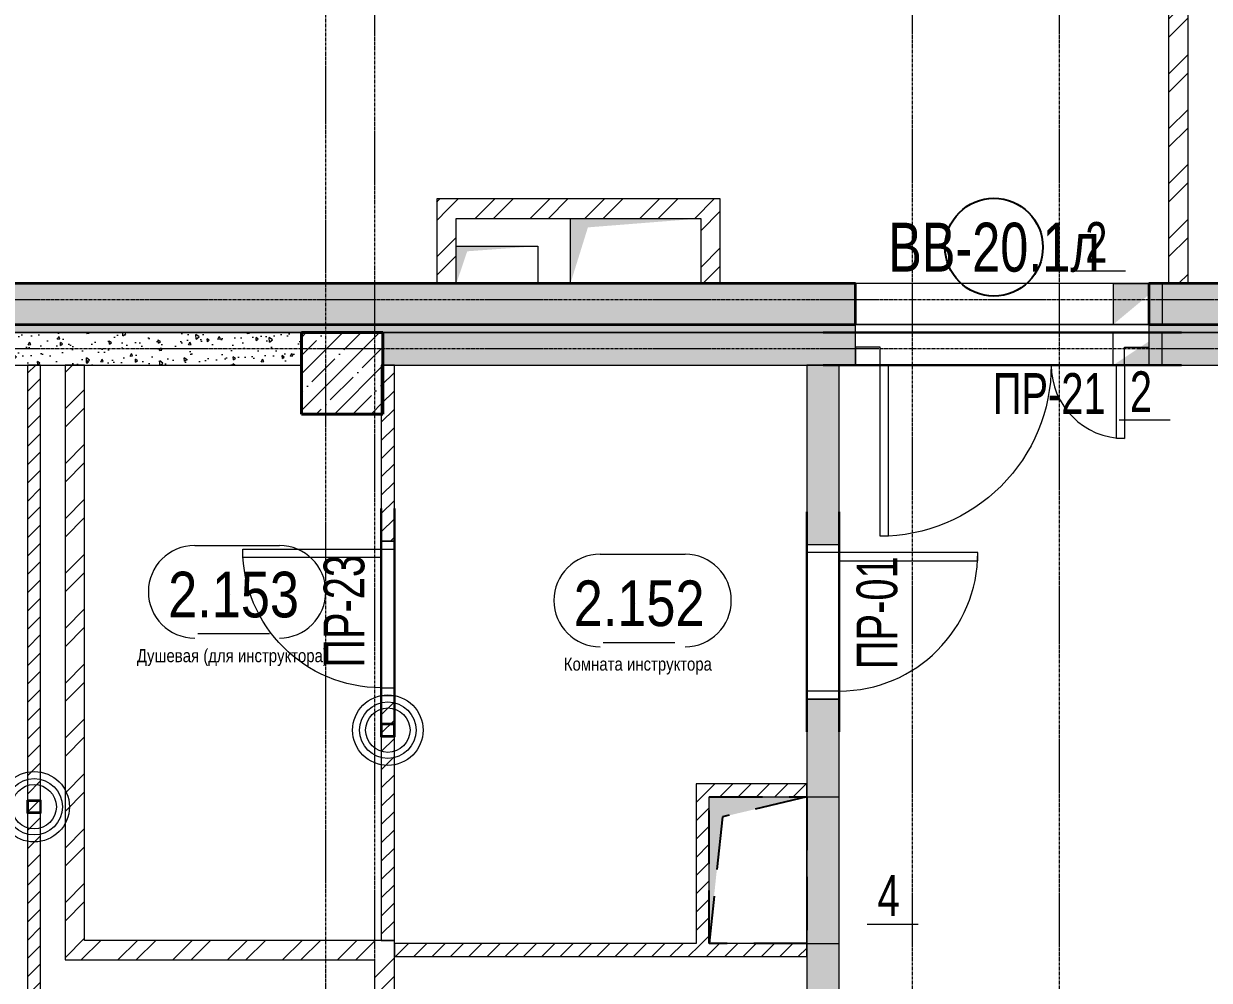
# Model space of a CAD drawing. Header units: millimetres. Extents: x -65509 to 912790, y 446 to 713294.
# Drawn here: x 239041 to 246315, y 223900 to 229770 of the extents above; entities that cross this region are included whole.
import ezdxf
from ezdxf.enums import TextEntityAlignment as Align

# ---------------------------------------------------------------- set-up
doc = ezdxf.new("R2010")
doc.units = ezdxf.units.MM
for name, pattern in [('CENTER2', [28.575, 19.05, -3.175, 3.175, -3.175]), ('HIDDEN', [9.525, 6.35, -3.175]), ('HIDDEN2', [4.7625, 3.175, -1.5875])]:
    doc.linetypes.add(name, pattern=pattern)
doc.layers.get('Defpoints').update_dxf_attribs({"color": 250})
for name, color, linetype, lineweight in [('A-Wall-Open', 250, 'Continuous', 5), ('АР_Area', 250, 'Continuous', 5), ('АР_Витраж марка', 250, 'Continuous', 9), ('АР_Двери', 5, 'Continuous', 9), ('АР_Двери_витраж', 250, 'Continuous', 9), ('АР_Колонны', 250, 'Continuous', 30), ('АР_Отв. марка', 250, 'Continuous', 9), ('АР_Стены ЖБ', 250, 'Continuous', 35), ('АР_Стены кирпич', 250, 'Continuous', 20), ('АР_Стены ПЕНОблок', 250, 'Continuous', 20), ('АР_Стены_дефшов', 250, 'Continuous', 0), ('АР_Штриховка', 250, 'Continuous', 0), ('КМ_Фахверки', 250, 'Continuous', 25), ('ОВ_Отверстия', 250, 'Continuous', 5), ('ОВ_Шахты', 250, 'Continuous', 5), ('ОВ_Шахты_блок 4.1', 250, 'Continuous', 25), ('РД_Оси_100', 250, 'Continuous', 0), ('СС_Отверстия', 250, 'Continuous', 9)]:
    doc.layers.add(name, color=color, linetype=linetype, lineweight=lineweight)
for name, color, linetype, lineweight, plot in [('АР_Делит', 250, 'Continuous', 0, False), ('РД_Проем', 250, 'Continuous', 0, False), ('РД_проем_инж перемыч_подсчет', 250, 'Continuous', 30, False)]:
    doc.layers.add(name, color=color, linetype=linetype, lineweight=lineweight, plot=plot)
doc.layers.add('РД_Витраж_вн', color=250, linetype='Continuous')
doc.layers.add('РД_Перемычка инж проемов', color=250, linetype='Continuous')
doc.styles.add('Arial0', font='arial.ttf')
doc.styles.add('Arial_09', font='ARIALN.TTF', dxfattribs={"width": 0.9})
doc.styles.add('style1', font='ARIALN.TTF')
doc.styles.add('ккк', font='isocpeur.ttf', dxfattribs={"width": 0.85, "oblique": 15})
pattern_1 = [(45, (142195.16, 127275.07), (-168.3798, 168.3798), []), (45, (142307.4, 127275.07), (-168.3798, 168.3798), [])]
pattern_2 = [(45, (142195.16, 127275.07), (-168.3798, 168.3798), []), (45, (142307.4, 127275.07), (-168.3798, 168.3798), [])]
pattern_3 = [(45, (142195.16, 127275.07), (-56.1266, 56.1266), [])]

# ---------------------------------------------------------------- blocks, each defined once
blk = doc.blocks.new('СОШ_2200_АР_ОСИ_М100_28.05.24')
at = {"layer": 'РД_Оси_100', "linetype": 'CENTER2'}
blk.add_line((102300, -6155), (102300, 139938.679), dxfattribs=at)
for points in [[(98700, -6194.98), (98700, 139538.679), (98550, 139938.679)], [(99000, -6195.83), (99000, 139538.679), (99150, 139938.679)], [(103200, -6155), (103200, 139938.679)], [(119910, 100950), (119410, 100800), (-5454.958, 100800), (-5954.958, 100950)], [(119910, 100350), (119410, 100500), (-5454.958, 100500), (-5954.958, 100350)]]:
    blk.add_lwpolyline(points, dxfattribs=at)
blk = doc.blocks.new('otv пунктир')
at = {"linetype": 'HIDDEN', "ltscale": 0.07}
blk.add_lwpolyline([(0, 0), (0, 1), (1, 1), (1, 0)], close=True, dxfattribs=at)
blk.add_lwpolyline([(0, 1), (0.1346, 0.1366), (1, 0)], dxfattribs=at)
blk = doc.blocks.new('otv')
at = {"linetype": 'Continuous'}
blk.add_lwpolyline([(0, -1), (0, 0), (1, 0), (1, -1)], close=True, dxfattribs=at)
blk.add_solid([(0, -1), (0, 0), (0.1346, -0.1366), (1, 0)], dxfattribs=at)
blk = doc.blocks.new('Ф_блок 80')
at = {"layer": 'АР_Делит', "color": 1}
for radius in [216.3, 173, 136.2]:
    blk.add_circle((40, -40), radius, dxfattribs=at)
at = {"layer": 'КМ_Фахверки'}
blk.add_lwpolyline([(0, 0), (80, 0), (80, -80), (0, -80)], close=True, dxfattribs=at)
at = {"layer": 'КМ_Фахверки', "lineweight": 5}
blk.add_lwpolyline([(6, -6), (74, -6), (74, -74), (6, -74)], close=True, dxfattribs=at)
blk = doc.blocks.new('MOK-МаркаПом_овал_ареал')
for p, q in [((-2.986, 3.764), (3.522, 3.764)), ((-2.75, -3), (2.75, -3))]:
    blk.add_line(p, q)
for centre, radius, start, end in [((-2.986, 0.215), 3.55, 90, 270), ((3.522, 0.215), 3.55, 270, 90), ((-7.411, 0), 7.161, 0, 0.00095)]:
    blk.add_arc(centre, radius, start, end)
at = {"color": 0, "style": 'style1'}
blk.add_attdef('АР-ПОМЕЩЕНИЕ:НОМЕР', text='', height=3, dxfattribs=at).set_placement((0.261, 0), align=Align.MIDDLE)
blk = doc.blocks.new('MOK-МаркаПроема инж.')
blk.add_line((-1.328, -1.754), (1.802, -1.754))
at = {"color": 0, "style": 'Arial0', "width": 0.7}
blk.add_attdef('АР-ПРОЕМ:Коробка', text='', height=2.5, dxfattribs=at).set_placement((0, 0), align=Align.MIDDLE)
blk = doc.blocks.new('MOK-МаркаПеремычки')
at = {"color": 0, "style": 'ккк', "oblique": 15, "width": 0.85}
blk.add_attdef('АР-ПРОЕМ:ПЕРЕМЫЧКА', text='', height=2.5, dxfattribs=at).set_placement((0, 0), align=Align.MIDDLE)
blk = doc.blocks.new('МаркаВитража1')
at = {"layer": 'Defpoints'}
blk.add_circle((0, 0), 3, dxfattribs=at)
at = {"color": 0, "linetype": 'ByBlock', "lineweight": -2, "style": 'Arial_09', "width": 0.9}
blk.add_attdef('АР-ОКНО:НАИМЕНОВАНИЕ', text='', height=3, dxfattribs=at).set_placement((0, 0), align=Align.MIDDLE)

msp = doc.modelspace()

# ---------------------------------------------------------------- hatches: boundary and pattern name
at = {"layer": 'АР_Штриховка', "linetype": 'Continuous', "lineweight": 0}
h = msp.add_hatch(dxfattribs=at)
h.set_pattern_fill('ANSI32', color=256, scale=25, angle=-360, style=0)
h.set_pattern_definition([(45, (142195.16, 127275.07), (-168.3798, 168.3798), []), (45, (142307.4, 127275.07), (-168.3798, 168.3798), [])])
h.paths.add_polyline_path([(246185.157, 231274.99), (246065.157, 231274.99), (246065.157, 228175.073), (246185.157, 228175.073)], flags=0)
h = msp.add_hatch(dxfattribs=at)
h.set_pattern_fill('ANSI32', color=256, scale=25, style=0)
h.set_pattern_definition(pattern_2)
h.paths.add_polyline_path([(241575.157, 228175.073), (241695.157, 228175.073), (241695.157, 228575.073), (241575.157, 228695.073)], flags=0)
h = msp.add_hatch(dxfattribs=at)
h.set_pattern_fill('ANSI32', color=256, scale=25, style=0)
h.set_pattern_definition([(45, (142195.16, 127275.07), (-168.3798, 168.3798), []), (45, (142307.4, 127275.07), (-168.3798, 168.3798), [])])
h.paths.add_polyline_path([(241575.157, 228695.073), (241695.157, 228575.073), (243195.157, 228575.073), (243315.157, 228695.073)], flags=0)
h = msp.add_hatch(dxfattribs=at)
h.set_pattern_fill('ANSI32', color=256, scale=25, angle=-360, style=0)
h.set_pattern_definition(pattern_1)
h.paths.add_polyline_path([(243315.157, 228695.073), (243195.157, 228575.073), (243195.157, 228175.073), (243315.157, 228175.073)], flags=0)
at = {"layer": 'АР_Штриховка', "linetype": 'Continuous', "lineweight": 5}
h = msp.add_hatch(dxfattribs=at)
h.set_pattern_fill('ANSI35', color=256, scale=25, style=0)
h.set_pattern_definition([(45, (142195.16, 127275.07), (-112.2532, 112.2532), []), (45, (142307.41, 127275.07), (-112.2532, 112.2532), [198.4375, -39.6875, 0, -39.6875])])
h.paths.add_polyline_path([(256495.157, 227925.073), (256495.157, 228175.073), (245945.157, 228175.073), (245945.157, 227925.073)], flags=0)
h.paths.add_polyline_path([(244145.157, 227925.073), (244145.157, 228175.073), (238821.202, 228175.073), (238821.202, 227925.073)], flags=0)
h.paths.add_polyline_path([(237721.202, 227925.073), (237721.202, 228175.073), (236060.941, 228175.073), (236060.941, 227925.073)], flags=0)
h.paths.add_polyline_path([(234960.941, 227925.073), (234960.941, 228175.073), (233105.157, 228175.073), (233105.157, 227925.073)], flags=0)
h.paths.add_polyline_path([(232195.157, 227925.073), (232195.157, 228175.073), (230445.157, 228175.073), (230445.157, 227925.073)], flags=0)
h.paths.add_polyline_path([(229345.157, 227925.073), (229345.157, 228175.073), (228895.157, 228175.073), (228895.157, 227925.073)], flags=0)
h.paths.add_polyline_path([(227795.157, 227925.073), (227795.157, 228175.073), (227325.157, 228175.073), (227325.157, 227925.073)], flags=0)
h.paths.add_polyline_path([(226225.157, 227925.073), (226225.157, 228175.073), (224445.157, 228175.073), (224445.157, 227925.073)], flags=0)
h.paths.add_polyline_path([(223345.157, 227925.073), (223345.157, 228175.073), (222777.013, 228175.073), (222777.013, 227925.073)], flags=0)
h.paths.add_polyline_path([(221867.013, 227925.073), (221867.013, 228175.073), (221025.157, 228175.073), (221025.157, 227925.073)], flags=0)
h.paths.add_polyline_path([(220115.157, 227925.073), (220115.157, 228175.073), (218445.157, 228175.073), (218445.157, 227925.073)], flags=0)
h.paths.add_polyline_path([(217345.157, 227925.073), (217345.157, 228175.073), (216795.157, 228175.073), (216795.157, 227925.073)], flags=0)
h.paths.add_polyline_path([(215695.157, 227925.073), (215695.157, 228175.073), (215624.963, 228175.073), (215624.963, 227925.073)], flags=0)
h.paths.add_polyline_path([(215624.963, 227925.073), (215624.963, 228175.073), (212575.157, 228175.073), (212575.157, 227925.073)], flags=0)
h.paths.add_polyline_path([(211475.157, 227925.073), (211475.157, 228175.073), (205945.157, 228175.073), (205945.157, 227925.073)], flags=0)
h.paths.add_polyline_path([(204845.157, 227925.073), (204845.157, 228175.073), (203115.157, 228175.073), (203115.157, 227925.073)], flags=0)
h.paths.add_polyline_path([(202015.157, 227925.073), (202015.157, 228175.073), (197695.157, 228175.073), (197695.157, 227925.073)], flags=0)
h.paths.add_polyline_path([(196595.157, 227925.073), (196595.157, 228175.073), (191415.157, 228175.073), (191415.157, 227925.073)], flags=0)
h.paths.add_polyline_path([(190315.157, 227925.073), (190315.157, 228175.073), (187025.154, 228175.073), (187025.154, 227925.073)], flags=0)
h.paths.add_polyline_path([(184805.154, 227925.073), (184805.154, 228175.073), (183845.157, 228175.073), (183845.157, 227925.073)], flags=0)
h.paths.add_polyline_path([(182045.157, 227925.073), (182045.157, 228175.073), (179995.157, 228175.073), (179995.157, 227925.073)], flags=0)
at = {"layer": 'АР_Штриховка', "linetype": 'Continuous', "lineweight": 0}
h = msp.add_hatch(dxfattribs=at)
h.set_pattern_fill('HONEY', color=256, scale=10, style=0)
h.set_pattern_definition([(360, (142195.157, 127275.073), (47.625, 27.4963064), [31.75, -63.5]), (120, (142195.157, 127275.073), (-47.625, 27.4963066), [31.75, -63.5]), (60, (142195.157, 127275.073), (1e-07, 54.992613), [-63.5, 31.75])])
h.paths.add_polyline_path([(179595.157, 227925.073), (179595.157, 227875.073), (182045.157, 227875.073), (182045.157, 227925.073)], flags=0)
h.paths.add_polyline_path([(183845.157, 227925.073), (183845.157, 227875.073), (184805.154, 227875.073), (184805.154, 227925.073)], flags=0)
h.paths.add_polyline_path([(187025.154, 227925.073), (187025.154, 227875.073), (187995.157, 227875.073), (188011.824, 227887.573), (187995.157, 227925.073)], flags=0)
h.paths.add_polyline_path([(187995.157, 227925.073), (188011.824, 227887.573), (188045.157, 227875.073), (190315.157, 227875.073), (190315.157, 227925.073)], flags=0)
h.paths.add_polyline_path([(191415.157, 227925.073), (191415.157, 227875.073), (196595.157, 227875.073), (196595.157, 227925.073)], flags=0)
h.paths.add_polyline_path([(197695.157, 227925.073), (197695.157, 227875.073), (202015.157, 227875.073), (202015.157, 227925.073)], flags=0)
h.paths.add_polyline_path([(203115.157, 227925.073), (203115.157, 227875.073), (204845.157, 227875.073), (204845.157, 227925.073)], flags=0)
h.paths.add_polyline_path([(205945.157, 227925.073), (205945.157, 227875.073), (211475.157, 227875.073), (211475.157, 227925.073)], flags=0)
h.paths.add_polyline_path([(212575.157, 227925.073), (212575.157, 227875.073), (215695.157, 227875.073), (215695.157, 227925.073)], flags=0)
h.paths.add_polyline_path([(216795.157, 227925.073), (216795.157, 227875.073), (217345.157, 227875.073), (217345.157, 227925.073)], flags=0)
h.paths.add_polyline_path([(218445.157, 227925.073), (218445.157, 227875.073), (220115.157, 227875.073), (220115.157, 227925.073)], flags=0)
h.paths.add_polyline_path([(221025.157, 227925.073), (221025.157, 227875.073), (221867.013, 227875.073), (221867.013, 227925.073)], flags=0)
h.paths.add_polyline_path([(222777.013, 227925.073), (222777.013, 227875.073), (223345.157, 227875.073), (223345.157, 227925.073)], flags=0)
h.paths.add_polyline_path([(224445.157, 227925.073), (224445.157, 227875.073), (226225.157, 227875.073), (226225.157, 227925.073)], flags=0)
h.paths.add_polyline_path([(227325.157, 227925.073), (227325.157, 227875.073), (227795.157, 227875.073), (227795.157, 227925.073)], flags=0)
h.paths.add_polyline_path([(228895.157, 227925.073), (228895.157, 227875.073), (229345.157, 227875.073), (229345.157, 227925.073)], flags=0)
h.paths.add_polyline_path([(230445.157, 227925.073), (230445.157, 227875.073), (232195.157, 227875.073), (232195.157, 227925.073)], flags=0)
h.paths.add_polyline_path([(233105.157, 227925.073), (233105.157, 227875.073), (234960.941, 227875.073), (234960.941, 227925.073)], flags=0)
h.paths.add_polyline_path([(236060.941, 227925.073), (236060.941, 227875.073), (237721.202, 227875.073), (237721.202, 227925.073)], flags=0)
h.paths.add_polyline_path([(238821.202, 227925.073), (238821.202, 227875.073), (244145.157, 227875.073), (244145.157, 227925.073)], flags=0)
h.paths.add_polyline_path([(245945.157, 227925.073), (245945.157, 227875.073), (256895.157, 227875.073), (256895.157, 227925.073)], flags=0)
h = msp.add_hatch(dxfattribs=at)
h.set_pattern_fill('AR-CONC', color=256, angle=45, style=0)
h.set_pattern_definition([(95, (142195.16, 127275.07), (140.09465, 117.55338), [19.05, -209.55]), (40, (142195.16, 127275.07), (-160.01845, 110.17673), [15.24, -167.64058]), (145.45144, (142206.83, 127284.87), (-19.9238, 227.7301), [16.19, -178.09024]), (91.1842, (142159.24, 127311), (221.41024, 161.9534), [28.575, -314.325]), (141.63556, (142177.7, 127324.5), (-7.0866, 342.82676), [24.285, -267.1356]), (36.18415, (142159.24, 127311), (-7.0866, 342.82676), [22.85997, -251.45973]), (66, (142186.18, 127319.97), (179.51998, 34.89515), [19.05, -209.55]), (11, (142186.18, 127319.97), (-86.53993, 173.9412), [15.24, -167.64]), (116.45145, (142201.14, 127322.88), (92.98005, 208.83634), [16.19, -178.08994]), (82.5, (142195.16, 127275.07), (-57.60547, 61.973414), [0, -165.608, 0, -170.18, 0, -168.275]), (52.5, (142195.16, 127275.07), (-23.58973, 118.087), [0, -97.028, 0, -161.798, 0, -64.135]), (12.5, (142155.105, 127235.02), (99.927863, 91.826196), [0, -63.5, 0, -198.12, 0, -262.89]), (2.5, (142137.14, 127217.06), (86.7639, 122.72239), [0, -82.55, 0, -131.572, 0, -186.69])])
h.paths.add_polyline_path([(240745.157, 227675.073), (240745.157, 227875.073), (238821.202, 227875.073), (238821.202, 227675.073)], flags=0)
h.paths.add_polyline_path([(237721.202, 227675.073), (237721.202, 227875.073), (236945.157, 227875.073), (236945.157, 227675.073)], flags=0)
at = {"layer": 'АР_Штриховка', "linetype": 'Continuous', "lineweight": 5}
h = msp.add_hatch(dxfattribs=at)
h.set_pattern_fill('ANSI35', color=256, scale=25, style=0)
h.set_pattern_definition([(45, (142195.16, 127275.07), (-112.2532, 112.2532), []), (45, (142307.41, 127275.07), (-112.2532, 112.2532), [198.4375, -39.6875, 0, -39.6875])])
h.paths.add_polyline_path([(240745.157, 227375.073), (241245.157, 227375.073), (241245.157, 227875.073), (240745.157, 227875.073)], flags=0)
at = {"layer": 'АР_Штриховка', "linetype": 'Continuous', "lineweight": 0}
h = msp.add_hatch(dxfattribs=at)
h.set_pattern_fill('AR-CONC', color=256, angle=45, style=0)
h.set_pattern_definition([(95, (142195.16, 127275.07), (140.09465, 117.55338), [19.05, -209.55]), (40, (142195.16, 127275.07), (-160.01845, 110.17673), [15.24, -167.64058]), (145.45144, (142206.83, 127284.87), (-19.9238, 227.7301), [16.19, -178.09024]), (91.1842, (142159.24, 127311), (221.41024, 161.9534), [28.575, -314.325]), (141.63556, (142177.7, 127324.5), (-7.0866, 342.82676), [24.285, -267.1356]), (36.18415, (142159.24, 127311), (-7.0866, 342.82676), [22.85997, -251.45973]), (66, (142186.18, 127319.97), (179.51998, 34.89515), [19.05, -209.55]), (11, (142186.18, 127319.97), (-86.53993, 173.9412), [15.24, -167.64]), (116.45145, (142201.14, 127322.88), (92.98005, 208.83634), [16.19, -178.08994]), (82.5, (142195.16, 127275.07), (-57.60547, 61.973414), [0, -165.608, 0, -170.18, 0, -168.275]), (52.5, (142195.16, 127275.07), (-23.58973, 118.087), [0, -97.028, 0, -161.798, 0, -64.135]), (12.5, (142155.105, 127235.02), (99.927863, 91.826196), [0, -63.5, 0, -198.12, 0, -262.89]), (2.5, (142137.14, 127217.06), (86.7639, 122.72239), [0, -82.55, 0, -131.572, 0, -186.69])])
h.paths.add_polyline_path([(247395.157, 227675.073), (247395.157, 227875.073), (245945.157, 227875.073), (245945.157, 227675.073)], flags=0)
h.paths.add_polyline_path([(244145.157, 227675.073), (244145.157, 227875.073), (241245.157, 227875.073), (241245.157, 227675.073)], flags=0)
at = {"layer": 'АР_Штриховка', "linetype": 'Continuous', "lineweight": 0, "ltscale": 0.5}
h = msp.add_hatch(dxfattribs=at)
h.set_pattern_fill('ANSI31', color=256, scale=25, angle=-360, style=0)
h.set_pattern_definition([(45, (142195.16, 127275.07), (-56.1266, 56.1266), [])])
h.paths.add_polyline_path([(239145.157, 227675.073), (239065.157, 227675.073), (239065.157, 215875.073), (239145.157, 215875.073)], flags=0)
at = {"layer": 'АР_Штриховка', "linetype": 'Continuous', "lineweight": 0}
h = msp.add_hatch(dxfattribs=at)
h.set_pattern_fill('ANSI32', color=256, scale=25, angle=-360, style=0)
h.set_pattern_definition(pattern_1)
h.paths.add_polyline_path([(239415.157, 227675.073), (239295.157, 227675.073), (239295.157, 224024.987), (239415.157, 224144.987)], flags=0)
at = {"layer": 'АР_Штриховка', "linetype": 'Continuous', "lineweight": 0, "ltscale": 0.5}
h = msp.add_hatch(dxfattribs=at)
h.set_pattern_fill('ANSI31', color=256, scale=25, style=0)
h.set_pattern_definition([(45, (142195.16, 127275.07), (-56.1266, 56.1266), [])])
h.paths.add_polyline_path([(241235.157, 224144.987), (241315.157, 224144.987), (241315.157, 225644.987), (241235.157, 225644.987)], flags=0)
h.paths.add_polyline_path([(241235.157, 226594.987), (241315.157, 226594.987), (241315.157, 227675.073), (241235.157, 227675.073)], flags=0)
at = {"layer": 'АР_Штриховка', "linetype": 'Continuous', "lineweight": 0}
h = msp.add_hatch(dxfattribs=at)
h.set_pattern_fill('AR-CONC', color=256, angle=45, style=0)
h.set_pattern_definition([(95, (142195.16, 127275.07), (140.09465, 117.55338), [19.05, -209.55]), (40, (142195.16, 127275.07), (-160.01845, 110.17673), [15.24, -167.64058]), (145.45144, (142206.83, 127284.87), (-19.9238, 227.7301), [16.19, -178.09024]), (91.1842, (142159.24, 127311), (221.41024, 161.9534), [28.575, -314.325]), (141.63556, (142177.7, 127324.5), (-7.0866, 342.82676), [24.285, -267.1356]), (36.18415, (142159.24, 127311), (-7.0866, 342.82676), [22.85997, -251.45973]), (66, (142186.18, 127319.97), (179.51998, 34.89515), [19.05, -209.55]), (11, (142186.18, 127319.97), (-86.53993, 173.9412), [15.24, -167.64]), (116.45145, (142201.14, 127322.88), (92.98005, 208.83634), [16.19, -178.08994]), (82.5, (142195.16, 127275.07), (-57.60547, 61.973414), [0, -165.608, 0, -170.18, 0, -168.275]), (52.5, (142195.16, 127275.07), (-23.58973, 118.087), [0, -97.028, 0, -161.798, 0, -64.135]), (12.5, (142155.105, 127235.02), (99.927863, 91.826196), [0, -63.5, 0, -198.12, 0, -262.89]), (2.5, (142137.14, 127217.06), (86.7639, 122.72239), [0, -82.55, 0, -131.572, 0, -186.69])])
h.paths.add_polyline_path([(243845.157, 215875.073), (244045.157, 215675.073), (244045.157, 217075.073), (243845.157, 217075.073)], flags=0)
h.paths.add_polyline_path([(243845.157, 218025.073), (244045.157, 218025.073), (244045.157, 219825.073), (243845.157, 219825.073)], flags=0)
h.paths.add_polyline_path([(243845.157, 220775.073), (244045.157, 220775.073), (244045.157, 222575.073), (243845.157, 222575.073)], flags=0)
h.paths.add_polyline_path([(243845.157, 223525.073), (244045.157, 223525.073), (244045.157, 225625.073), (243845.157, 225625.073)], flags=0)
h.paths.add_polyline_path([(243845.157, 226575.073), (244045.157, 226575.073), (244045.157, 227675.073), (243845.157, 227675.073)], flags=0)
at = {"layer": 'АР_Штриховка', "linetype": 'Continuous', "lineweight": 0, "ltscale": 0.5}
h = msp.add_hatch(dxfattribs=at)
h.set_pattern_fill('ANSI31', color=256, scale=25, style=0)
h.set_pattern_definition(pattern_3)
h.paths.add_polyline_path([(243166.597, 224125.073), (243219.93, 224105.073), (243246.597, 224125.073), (243246.597, 225025.073), (243166.597, 225105.073)], flags=0)
h = msp.add_hatch(dxfattribs=at)
h.set_pattern_fill('ANSI31', color=256, scale=25, style=0)
h.set_pattern_definition(pattern_3)
h.paths.add_polyline_path([(243166.597, 225105.073), (243246.597, 225025.073), (243846.597, 225025.073), (243846.597, 225105.073)], flags=0)
at = {"layer": 'АР_Штриховка', "linetype": 'Continuous', "lineweight": 0}
h = msp.add_hatch(dxfattribs=at)
h.set_pattern_fill('ANSI32', color=256, scale=25, style=0)
h.set_pattern_definition([(45, (142195.16, 127275.07), (-168.3798, 168.3798), []), (45, (142307.4, 127275.07), (-168.3798, 168.3798), [])])
h.paths.add_polyline_path([(241195.157, 224024.987), (241315.157, 224144.987), (239415.157, 224144.987), (239295.157, 224024.987)], flags=0)
h = msp.add_hatch(dxfattribs=at)
h.set_pattern_fill('ANSI32', color=256, scale=25, style=0)
h.set_pattern_definition(pattern_2)
h.paths.add_polyline_path([(241195.157, 223375.073), (241235.157, 223375.073)], flags=0)
h.paths.add_polyline_path([(241195.157, 224024.987), (241195.157, 223375.073), (241315.157, 223375.073), (241315.157, 224144.987)], flags=0)
at = {"layer": 'АР_Штриховка', "linetype": 'Continuous', "lineweight": 0, "ltscale": 0.5}
h = msp.add_hatch(dxfattribs=at)
h.set_pattern_fill('ANSI31', color=256, scale=25, style=0)
h.set_pattern_definition([(45, (142195.16, 127275.07), (-56.1266, 56.1266), [])])
h.paths.add_polyline_path([(243845.157, 224045.073), (243845.157, 224125.073), (243246.597, 224125.073), (243219.93, 224105.073), (243246.597, 224045.073)], flags=0)
h.paths.add_polyline_path([(243246.597, 224045.073), (243219.93, 224105.073), (243166.597, 224125.073), (241315.811, 224125.073), (241315.811, 224045.073)], flags=0)
at = {"layer": 'ОВ_Отверстия', "linetype": 'Continuous', "lineweight": 5}
for points in [[(243845.157, 225025.073), (243845.157, 224125.073), (243945.157, 224575.073)], [(243845.157, 224125.073), (244045.157, 224125.073), (243945.157, 224575.073)]]:
    msp.add_hatch(color=256, dxfattribs=at).paths.add_polyline_path(points, flags=0)
at = {"layer": 'СС_Отверстия', "linetype": 'Continuous', "lineweight": 5}
for points in [[(246026.354, 228175.073), (245726.354, 228175.073), (245876.354, 228050.073)], [(245726.354, 228175.073), (245726.354, 227925.073), (245876.354, 228050.073)], [(246026.354, 227675.073), (246026.354, 227875.073), (245876.354, 227775.073)], [(245726.354, 227675.073), (246026.354, 227675.073), (245876.354, 227775.073)]]:
    msp.add_hatch(color=256, dxfattribs=at).paths.add_polyline_path(points, flags=0)

# ---------------------------------------------------------------- linework, layer by layer
at = {"layer": 'A-Wall-Open', "linetype": 'Continuous', "lineweight": 5}
for p, q in [((245945.157, 228175.073), (244145.157, 228175.073)), ((245945.157, 227925.073), (244145.157, 227925.073))]:
    msp.add_line(p, q, dxfattribs=at)
at = {"layer": 'АР_Двери', "linetype": 'Continuous', "lineweight": 9}
for points in [[(241315.157, 226544.987), (241315.157, 226594.987), (241235.157, 226594.987), (241235.157, 226544.987)], [(241235.157, 226544.987), (241235.157, 226494.987), (240385.157, 226494.987), (240385.157, 226544.987)], [(243845.157, 226525.073), (243845.157, 226575.073), (244045.157, 226575.073), (244045.157, 226525.073)], [(244045.157, 226525.073), (244045.157, 226475.073), (244895.157, 226475.073), (244895.157, 226525.073)], [(241315.157, 225694.987), (241315.157, 225644.987), (241235.157, 225644.987), (241235.157, 225694.987)], [(243845.157, 225675.073), (243845.157, 225625.073), (244045.157, 225625.073), (244045.157, 225675.073)]]:
    msp.add_lwpolyline(points, close=True, dxfattribs=at)
at = {"layer": 'АР_Двери', "linetype": 'Continuous', "lineweight": 9, "extrusion": (0, 0, -1)}
msp.add_arc((-241235.157, 226544.987), 850, 270, 0, dxfattribs=at)
at = {"layer": 'АР_Двери', "linetype": 'Continuous', "lineweight": 9}
msp.add_arc((244045.157, 226525.073), 850, 270, 0, dxfattribs=at)
at = {"layer": 'АР_Двери_витраж', "linetype": 'Continuous', "lineweight": 9}
for points in [[(244295.157, 227785.073), (244145.157, 227785.073), (244145.157, 227675.073), (244295.157, 227675.073)], [(245795.157, 227785.073), (245945.157, 227785.073), (245945.157, 227675.073), (245795.157, 227675.073)], [(244295.157, 227675.073), (244345.157, 227675.073), (244345.157, 226625.073), (244295.157, 226625.073)], [(245795.157, 227225.073), (245745.157, 227225.073), (245745.157, 227675.073), (245795.157, 227675.073)]]:
    msp.add_lwpolyline(points, close=True, dxfattribs=at)
at = {"layer": 'АР_Двери_витраж', "linetype": 'Continuous', "lineweight": 9, "extrusion": (0, 0, -1)}
msp.add_arc((-244295.157, 227675.073), 1050, 180.0000001, 270.0000001, dxfattribs=at)
at = {"layer": 'АР_Двери_витраж', "linetype": 'Continuous', "lineweight": 9}
msp.add_arc((245795.157, 227675.073), 450, 179.9999999, 269.9999999, dxfattribs=at)
at = {"layer": 'АР_Колонны', "linetype": 'HIDDEN2', "lineweight": 25}
for p, q in [((240745.157, 227875.073), (241245.157, 227875.073)), ((240745.157, 227375.073), (240745.157, 227875.073)), ((241245.157, 227875.073), (241245.157, 227375.073)), ((241245.157, 227375.073), (240745.157, 227375.073))]:
    msp.add_line(p, q, dxfattribs=at)
at = {"layer": 'АР_Колонны', "linetype": 'Continuous', "lineweight": 35}
for p, q in [((240745.157, 227875.073), (241245.157, 227875.073)), ((240745.157, 227375.073), (240745.157, 227875.073)), ((241245.157, 227375.073), (241245.157, 227875.073)), ((240745.157, 227375.073), (241245.157, 227375.073)), ((240745.157, 227375.073), (241245.157, 227375.073))]:
    msp.add_line(p, q, dxfattribs=at)
at = {"layer": 'АР_Стены ЖБ', "linetype": 'Continuous', "lineweight": 35}
for p, q in [((244145.157, 228175.073), (238821.202, 228175.073)), ((244145.157, 227925.073), (244145.157, 228175.073)), ((256495.157, 228175.073), (245945.157, 228175.073)), ((245945.157, 228175.073), (245945.157, 227925.073)), ((238821.202, 227925.073), (244145.157, 227925.073)), ((245945.157, 227925.073), (256495.157, 227925.073))]:
    msp.add_line(p, q, dxfattribs=at)
at = {"layer": 'АР_Стены ЖБ', "linetype": 'Continuous', "lineweight": 15}
msp.add_line((246026.354, 228175.073), (246026.354, 227925.073), dxfattribs=at)
at = {"layer": 'АР_Стены ЖБ', "linetype": 'Continuous', "lineweight": 40}
for p, q in [((241245.157, 227875.073), (240745.157, 227875.073)), ((240745.157, 227875.073), (240745.157, 227375.073)), ((241245.157, 227375.073), (241245.157, 227875.073)), ((240745.157, 227375.073), (241245.157, 227375.073))]:
    msp.add_line(p, q, dxfattribs=at)
at = {"layer": 'АР_Стены кирпич', "linetype": 'Continuous', "lineweight": 20}
for p, q in [((246065.157, 231274.99), (246065.157, 228175.073)), ((246185.157, 228175.073), (246185.157, 231274.99)), ((241575.157, 228695.073), (241575.157, 228175.073)), ((243315.157, 228695.073), (241575.157, 228695.073)), ((243315.157, 228175.073), (243315.157, 228695.073)), ((241695.157, 228175.073), (241695.157, 228575.073)), ((241695.157, 228575.073), (243195.157, 228575.073)), ((243195.157, 228575.073), (243195.157, 228175.073)), ((241575.157, 228175.073), (241695.157, 228175.073)), ((243195.157, 228175.073), (243315.157, 228175.073)), ((246065.157, 228175.073), (246185.157, 228175.073)), ((239415.157, 227675.073), (239295.157, 227675.073)), ((239295.157, 227675.073), (239295.157, 224024.987)), ((239415.157, 224144.987), (239415.157, 227675.073)), ((241315.157, 224144.987), (239415.157, 224144.987)), ((241315.157, 223375.073), (241315.157, 224144.987)), ((239295.157, 224024.987), (241195.157, 224024.987)), ((241195.157, 223375.073), (241195.157, 224024.987))]:
    msp.add_line(p, q, dxfattribs=at)
at = {"layer": 'АР_Стены ПЕНОблок', "linetype": 'Continuous', "lineweight": 20}
for p, q in [((240745.157, 227875.073), (238821.202, 227875.073)), ((240745.157, 227675.073), (240745.157, 227875.073)), ((244145.157, 227875.073), (241245.157, 227875.073)), ((241245.157, 227875.073), (241245.157, 227675.073)), ((244145.157, 227675.073), (244145.157, 227875.073)), ((247395.157, 227875.073), (245945.157, 227875.073)), ((245945.157, 227875.073), (245945.157, 227675.073)), ((238821.202, 227675.073), (240745.157, 227675.073)), ((239145.157, 227675.073), (239065.157, 227675.073)), ((239065.157, 227675.073), (239065.157, 215875.073)), ((239145.157, 215875.073), (239145.157, 227675.073)), ((241315.157, 227675.073), (241235.157, 227675.073)), ((241235.157, 227675.073), (241235.157, 226594.987)), ((241245.157, 227675.073), (244145.157, 227675.073)), ((241315.157, 226594.987), (241315.157, 227675.073)), ((244045.157, 227675.073), (243845.157, 227675.073)), ((243845.157, 227675.073), (243845.157, 226575.073)), ((244045.157, 226575.073), (244045.157, 227675.073)), ((245945.157, 227675.073), (247395.157, 227675.073)), ((241235.157, 226594.987), (241315.157, 226594.987)), ((243845.157, 226575.073), (244045.157, 226575.073)), ((241315.157, 225644.987), (241235.157, 225644.987)), ((241235.157, 225644.987), (241235.157, 224144.987)), ((241315.157, 224144.987), (241315.157, 225644.987)), ((244045.157, 225625.073), (243845.157, 225625.073)), ((243845.157, 225625.073), (243845.157, 223525.073)), ((244045.157, 223525.073), (244045.157, 225625.073)), ((243166.597, 225105.073), (243166.597, 224125.073)), ((243846.597, 225105.073), (243166.597, 225105.073)), ((243846.597, 225025.073), (243846.597, 225105.073)), ((243246.597, 224125.073), (243246.597, 225025.073)), ((243246.597, 225025.073), (243846.597, 225025.073)), ((241235.157, 224144.987), (241315.157, 224144.987)), ((243166.597, 224125.073), (241315.811, 224125.073)), ((241315.811, 224125.073), (241315.811, 224045.073)), ((243845.157, 224125.073), (243246.597, 224125.073)), ((243845.157, 224045.073), (243845.157, 224125.073)), ((241315.811, 224045.073), (243845.157, 224045.073))]:
    msp.add_line(p, q, dxfattribs=at)
at = {"layer": 'АР_Стены_дефшов', "linetype": 'Continuous', "lineweight": 0}
for p, q in [((244145.157, 227925.073), (238821.202, 227925.073)), ((244145.157, 227875.073), (244145.157, 227925.073)), ((244145.157, 227925.073), (245945.157, 227925.073)), ((245945.157, 227925.073), (245945.157, 227875.073)), ((256895.157, 227925.073), (245945.157, 227925.073)), ((238821.202, 227875.073), (244145.157, 227875.073)), ((244145.157, 227875.073), (245945.157, 227875.073)), ((245945.157, 227875.073), (256895.157, 227875.073))]:
    msp.add_line(p, q, dxfattribs=at)
at = {"layer": 'ОВ_Отверстия', "linetype": 'Continuous', "lineweight": 9}
for p, q in [((243845.157, 224125.073), (243845.157, 225025.073)), ((243845.157, 225025.073), (244045.157, 225025.073)), ((244045.157, 224125.073), (244045.157, 225025.073)), ((243845.157, 224125.073), (244045.157, 224125.073))]:
    msp.add_line(p, q, dxfattribs=at)
at = {"layer": 'РД_Витраж_вн', "linetype": 'Continuous', "lineweight": -3}
for p, q in [((244145.157, 227875.073), (245945.157, 227875.073)), ((244145.157, 227675.073), (245945.157, 227675.073))]:
    msp.add_line(p, q, dxfattribs=at)
at = {"layer": 'РД_Проем', "linetype": 'Continuous', "lineweight": 0}
for p, q in [((245945.157, 227875.073), (244145.157, 227875.073)), ((245945.157, 227675.073), (244145.157, 227675.073)), ((241235.157, 226594.987), (241235.157, 225644.987)), ((241315.157, 226594.987), (241315.157, 225644.987)), ((243845.157, 226575.073), (243845.157, 225625.073)), ((244045.157, 226575.073), (244045.157, 225625.073))]:
    msp.add_line(p, q, dxfattribs=at)
at = {"layer": 'РД_проем_инж перемыч_подсчет', "linetype": 'Continuous', "lineweight": 30}
for p, q in [((243945.157, 227875.073), (246145.157, 227875.073)), ((243945.157, 227675.073), (246145.157, 227675.073)), ((241235.157, 226794.987), (241235.157, 225444.987)), ((241315.157, 226794.987), (241315.157, 225444.987)), ((243845.157, 226775.073), (243845.157, 225425.073)), ((244045.157, 226775.073), (244045.157, 225425.073))]:
    msp.add_line(p, q, dxfattribs=at)
at = {"layer": 'СС_Отверстия', "linetype": 'Continuous', "lineweight": 9}
for p, q in [((245726.354, 228175.073), (246026.354, 228175.073)), ((245726.354, 228175.073), (245726.354, 227925.073)), ((246026.354, 228175.073), (246026.354, 227925.073)), ((245726.354, 227925.073), (246026.354, 227925.073)), ((246026.354, 227875.073), (245726.354, 227875.073)), ((245726.354, 227675.073), (245726.354, 227875.073)), ((246026.354, 227675.073), (246026.354, 227875.073)), ((246026.354, 227675.073), (245726.354, 227675.073))]:
    msp.add_line(p, q, dxfattribs=at)

# ---------------------------------------------------------------- block references
at = {"layer": 'АР_Area', "linetype": 'Continuous', "lineweight": 5}
ref = msp.add_blockref('MOK-МаркаПом_овал_ареал', (240328.959, 226267.31), dxfattribs=dict(at, xscale=80, yscale=80, zscale=80))
ref.add_attrib('АР-ПОМЕЩЕНИЕ:НОМЕР', '2.153', dxfattribs={"layer": '0', "color": 0, "height": 280, "style": 'style1'}).set_placement((240328.959, 226267.31), align=Align.MIDDLE)
ref.add_attrib('АР-ПОМЕЩЕНИЕ:НАИМЕНОВАНИЕ', 'Душевая (для инструктора)', dxfattribs={"layer": 'Defpoints', "color": 2, "height": 80, "style": 'style1'}).set_placement((240321.427, 225882.196), align=Align.MIDDLE)
ref = msp.add_blockref('MOK-МаркаПом_овал_ареал', (242816.86, 226213.624), dxfattribs=dict(at, xscale=80, yscale=80, zscale=80))
ref.add_attrib('АР-ПОМЕЩЕНИЕ:НОМЕР', '2.152', dxfattribs={"layer": '0', "color": 0, "height": 280, "style": 'style1'}).set_placement((242816.86, 226213.624), align=Align.MIDDLE)
ref.add_attrib('АР-ПОМЕЩЕНИЕ:НАИМЕНОВАНИЕ', 'Комната инструктора', dxfattribs={"layer": 'Defpoints', "color": 2, "height": 80, "style": 'style1'}).set_placement((242809.328, 225828.51), align=Align.MIDDLE)
at = {"layer": 'АР_Витраж марка', "linetype": 'Continuous', "lineweight": 9, "xscale": 100, "yscale": 100, "zscale": 100}
msp.add_blockref('МаркаВитража1', (244994.09, 228398.969), dxfattribs=at).add_auto_attribs({'АР-ОКНО:НАИМЕНОВАНИЕ': 'ВВ-20.1л'})
at = {"layer": 'АР_Отв. марка', "linetype": 'Continuous', "lineweight": 9, "xscale": 100, "yscale": 100, "zscale": 100}
for p, values in [((245621.872, 228429.836, 580), {'АР-ПРОЕМ:Коробка': '2'}), ((245895.795, 227513.843, 580), {'АР-ПРОЕМ:Коробка': '2'}), ((244347.898, 224420.333, -20), {'АР-ПРОЕМ:Коробка': '4'})]:
    msp.add_blockref('MOK-МаркаПроема инж.', p, dxfattribs=at).add_auto_attribs(values)
at = {"layer": 'КМ_Фахверки'}
for p in [(241235.157, 225474.987), (239065.157, 225005.073)]:
    msp.add_blockref('Ф_блок 80', p, dxfattribs=at)
at = {"layer": 'ОВ_Шахты'}
for p, xscale, yscale in [((242395.157, 228575.073), 800, 400), ((241695.157, 228405.073), 500, 230), ((243246.597, 225025.073), 600, 900)]:
    msp.add_blockref('otv', p, dxfattribs=dict(at, xscale=xscale, yscale=yscale))
at = {"layer": 'ОВ_Шахты_блок 4.1', "xscale": 900, "yscale": 600, "rotation": 270}
msp.add_blockref('otv пунктир', (243246.597, 225025.073), dxfattribs=at)
at = {"layer": 'РД_Оси_100'}
msp.add_blockref('СОШ_2200_АР_ОСИ_М100_28.05.24', (142195.157, 127275.073), dxfattribs=at)
at = {"layer": 'РД_Перемычка инж проемов', "linetype": 'Continuous', "lineweight": -3}
ref = msp.add_blockref('MOK-МаркаПеремычки', (245333.137, 227502.967), dxfattribs=dict(at, xscale=100, yscale=100, zscale=100))
ref.add_attrib('АР-ПРОЕМ:ПЕРЕМЫЧКА', 'ПР-21', dxfattribs={"layer": '0', "color": 0, "height": 250, "style": 'Arial0', "width": 0.7}).set_placement((245333.137, 227502.967), align=Align.MIDDLE)
ref = msp.add_blockref('MOK-МаркаПеремычки', (241006.164, 226164.452, 200), dxfattribs=dict(at, xscale=100, yscale=100, zscale=100, rotation=89.99999999999999))
ref.add_attrib('АР-ПРОЕМ:ПЕРЕМЫЧКА', 'ПР-23', dxfattribs={"layer": '0', "color": 0, "height": 250, "rotation": 90, "style": 'Arial0', "width": 0.7}).set_placement((241006.164, 226164.452, 200), align=Align.MIDDLE)
ref = msp.add_blockref('MOK-МаркаПеремычки', (244275.7, 226155.639, 200), dxfattribs=dict(at, xscale=100, yscale=100, zscale=100, rotation=89.99999999999999))
ref.add_attrib('АР-ПРОЕМ:ПЕРЕМЫЧКА', 'ПР-01', dxfattribs={"layer": '0', "color": 0, "height": 250, "rotation": 90, "style": 'Arial0', "width": 0.7}).set_placement((244275.7, 226155.639, 200), align=Align.MIDDLE)

doc.saveas('drawing.dxf')
